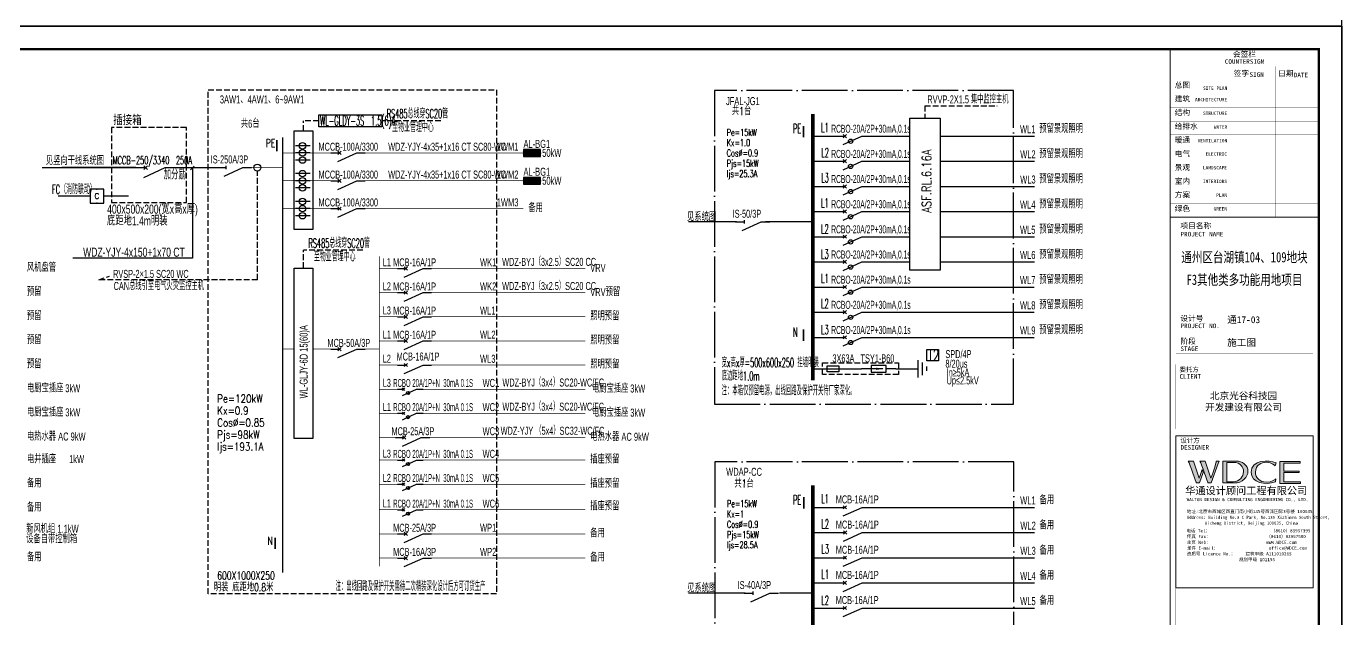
# Model space of a CAD drawing. Extents: x -127004 to 341119, y -13158 to 456864.
# Drawn here: x 175045 to 232561, y 161048 to 186961 of the extents above; entities that cross this region are included whole.
import ezdxf
from ezdxf.enums import TextEntityAlignment as Align

# ---------------------------------------------------------------- set-up
doc = ezdxf.new("R2010")
doc.units = 0
doc.header["$LTSCALE"] = 1000
for name, pattern in [('CONTINOUS', [0]), ('DASH', [0.35, 0.25, -0.1]), ('DOTE', [2.42, 2, -0.2, 0.02, -0.2])]:
    doc.linetypes.add(name, pattern=pattern)
doc.layers.get('0').update_dxf_attribs({"linetype": 'CONTINUOUS'})
doc.layers.get('Defpoints').update_dxf_attribs({"linetype": 'CONTINUOUS'})
for name, color, linetype in [('D-TEXT', 7, 'CONTINUOUS'), ('DIM-箱柜', 3, 'CONTINUOUS'), ('DOTLN', 2, 'DASH'), ('DQ', 7, 'CONTINOUS'), ('EL-1', 4, 'DASH'), ('EL-TEXT', 3, 'CONTINUOUS'), ('ELEC-text', 7, 'CONTINUOUS'), ('ELEMENT', 3, 'CONTINUOUS'), ('EQUIP-照明', 3, 'CONTINUOUS'), ('EQUIP-箱柜', 3, 'CONTINUOUS'), ('PUB_TEXT', 7, 'CONTINUOUS'), ('SIG_TEXT', 7, 'CONTINUOUS'), ('SL', 6, 'CONTINUOUS'), ('TEL_TEXT', 3, 'CONTINUOUS'), ('TEL_TITLE', 7, 'CONTINUOUS'), ('WIRE', 4, 'CONTINUOUS'), ('WIRE-照明', 1, 'CONTINUOUS'), ('内审意见修改', 2, 'CONTINUOUS')]:
    doc.layers.add(name, color=color, linetype=linetype)
doc.layers.add('内审要求修改2.10', color=6, linetype='CONTINUOUS', plot=False)
doc.styles.add('_COMPLEX', font='ros.shx', dxfattribs={"width": 0.6, "bigfont": 'jd.shx'})
doc.styles.add('_HZTXT', font='ROMANS2', dxfattribs={"width": 0.8, "bigfont": 'HZDF2'})
doc.styles.add('_TCH_LABEL', font='COMPLEX', dxfattribs={"bigfont": 'GBCBIG'})
doc.styles.add('_TEL_DIM', font='ROMANS2', dxfattribs={"width": 0.8, "height": 3.5, "bigfont": 'HZDF2'})
doc.styles.add('B', font='ROMANS2', dxfattribs={"width": 0.8, "bigfont": 'HZDF2'})
doc.styles.add('DIM_FONT', font='ROMANS', dxfattribs={"bigfont": 'HZTXT'})
doc.styles.add('JD', font='ros.shx', dxfattribs={"width": 0.8, "height": 600, "bigfont": 'hztxt.shx'})
doc.styles.get("Standard").update_dxf_attribs({"font": 'GBENOR', "bigfont": 'GBCBIG'})
doc.styles.add('图签信息$0$hwxh', font='STXIHEI.TTF')
doc.styles.add('图签信息$0$华文细黑', font='STXIHEI.TTF', dxfattribs={"height": 10})

# ---------------------------------------------------------------- blocks, each defined once
blk = doc.blocks.new('SADF AGF AERG AER GER')
at = {"layer": 'DIM-箱柜'}
blk.add_lwpolyline([(-462150, -1228514), (-378050, -1228514), (-378050, -1287914), (-462150, -1287914)], close=True, dxfattribs=at)
blk = doc.blocks.new('M_M7')
for p, q in [((-0.25, -0.2), (0, -0.75)), ((-0.047, -0.297), (0.047, -0.203)), ((-0.047, -0.203), (0.047, -0.297))]:
    blk.add_line(p, q)
for points in [[(0, 0), (0, -0.25)], [(0, -0.75), (0, -1)]]:
    blk.add_lwpolyline(points)
at = {"width": 0.8, "flags": 9}
blk.add_attdef('S', (0.25, -0.5), '', height=0.2, dxfattribs=at)
blk = doc.blocks.new('M_M8')
for p, q in [((-0.25, -0.2), (0, -0.75)), ((0.05, -0.25), (-0.05, -0.25))]:
    blk.add_line(p, q)
for points in [[(0, 0), (0, -0.25)], [(0, -0.75), (0, -1)]]:
    blk.add_lwpolyline(points)
at = {"style": 'DIM_FONT', "width": 0.8, "flags": 9}
blk.add_attdef('S', (0.25, -0.5), '', height=0.2, dxfattribs=at)
blk = doc.blocks.new('M_M19DXM')
for p, q in [((-0.25, -0.2), (0, -0.75)), ((-0.047, -0.203), (0.047, -0.297)), ((-0.047, -0.297), (0.047, -0.203))]:
    blk.add_line(p, q)
for points in [[(0, 0), (0, -0.25)], [(0, -0.75), (0, -1)]]:
    blk.add_lwpolyline(points)
blk.add_circle((-0.151, -0.417), 0.0615)
at = {"style": 'DIM_FONT', "width": 0.8, "flags": 9}
blk.add_attdef('S', (0.25, -0.5), '', height=0.2, dxfattribs=at)
blk = doc.blocks.new('*X6')
at = {"color": 0}
for p, q in [((-250, 33), (-83, 200)), ((-250, 68), (-118, 200)), ((-250, 104), (-154, 200)), ((-250, 139), (-189, 200)), ((-250, 174), (-224, 200)), ((-247, 0), (-47, 200)), ((-212, 0), (-12, 200)), ((-177, 0), (23, 200)), ((-141, 0), (59, 200)), ((-106, 0), (94, 200)), ((-71, 0), (129, 200)), ((-35, 0), (165, 200)), ((0, 0), (200, 200)), ((35, 0), (235, 200)), ((71, 0), (250, 179)), ((106, 0), (250, 144)), ((141, 0), (250, 109)), ((177, 0), (250, 73)), ((212, 0), (250, 38)), ((247, 0), (250, 3))]:
    blk.add_line(p, q, dxfattribs=at)
blk = doc.blocks.new('$equip$00001421')
for p, q in [((0.75, 0.6), (-0.75, 0.6)), ((-0.75, 0.6), (-0.75, 0)), ((-0.75, 0), (0.75, 0)), ((0.75, 0), (0.75, 0.6))]:
    blk.add_line(p, q)
at = {"const_width": 0.6}
blk.add_lwpolyline([(-0.75, 0.3), (0.75, 0.3)], dxfattribs=at)
for p in [(-0.75, 0.3), (0, 0.6), (0, 0), (0.75, 0.3)]:
    blk.add_point(p)
at = {"xscale": 0.00300000000061118, "yscale": 0.00300000000061118, "zscale": 0.00300000000061118}
blk.add_blockref('*X6', (0, 0), dxfattribs=at)
at = {"style": '_TCH_LABEL', "flags": 9}
blk.add_attdef('A', (0, 0), '', height=0.00002, dxfattribs=at)
blk = doc.blocks.new('A$C6873132B')
at = {"layer": 'DIM-箱柜'}
blk.add_blockref('SADF AGF AERG AER GER', (378050, 1287914), dxfattribs=at)
blk = doc.blocks.new('$equip_U$00000105(JDQINJING)')
for p, q in [((0.5, 1), (-0.5, 1)), ((-0.5, 1), (-0.5, 0)), ((0.5, 0), (0.5, 1)), ((-0.5, 0), (0.5, 0))]:
    blk.add_line(p, q)
for p in [(0, 1), (-0.5, 0.5), (0, 0), (0.5, 0.5)]:
    blk.add_point(p)
at = {"color": 7, "style": '_TEL_DIM'}
blk.add_attdef('$TEXT$', text='', height=0.4, dxfattribs=at).set_placement((-0.002, 0.507), align=Align.MIDDLE_CENTER)
at = {"color": 7, "style": '_TEL_DIM', "flags": 1}
blk.add_attdef('A', text='', height=0.00002, dxfattribs=at).set_placement((0, 0), align=Align.MIDDLE_CENTER)
blk = doc.blocks.new('$equip$00001781')
blk.add_circle((0, 0), 0.5)
at = {"flags": 9}
blk.add_attdef('A', (0, 0), '', height=0.00002, dxfattribs=at)
blk = doc.blocks.new('M_M24')
for p, q in [((-0.25, -0.375), (0.25, -0.375)), ((-0.1875, -0.5), (0.1875, -0.5)), ((-0.0625, -0.625), (0.0625, -0.625))]:
    blk.add_line(p, q)
blk.add_lwpolyline([(0, 0), (0, -0.375)])
at = {"width": 0.8, "flags": 9}
blk.add_attdef('S', (0.25, -0.5), '', height=0.2, dxfattribs=at)
blk = doc.blocks.new('M_M17')
for p, q in [((-0.1, -0.717), (-0.1, -0.283)), ((-0.1, -0.283), (0.1, -0.283)), ((0, -0.383), (0, -0.717)), ((0.1, -0.283), (0.1, -0.717)), ((0.1, -0.717), (-0.1, -0.717))]:
    blk.add_line(p, q)
for points in [[(0, 0), (0, -0.283)], [(0, -0.717), (0, -1)]]:
    blk.add_lwpolyline(points)
for points in [[(-0.033, -0.567), (0.033, -0.567), (0, -0.367), (0.033, -0.567)], [(0.033, -0.567), (0, -0.367), (-0.033, -0.567), (0.033, -0.567)], [(0, -0.367), (-0.033, -0.567), (0.033, -0.567), (0, -0.367)]]:
    blk.add_solid(points)
at = {"width": 0.8, "flags": 9}
blk.add_attdef('S', (0.25, -0.5), '', height=0.2, dxfattribs=at)
blk = doc.blocks.new('T2')
at = {"layer": 'DOTLN', "linetype": 'DASH'}
blk.add_lwpolyline([(90187, 212212), (93515, 212212), (93515, 211702), (90187, 211702)], close=True, dxfattribs=at)
at = {"layer": 'ELEMENT'}
blk.add_lwpolyline([(90398, 211827), (90398, 212087), (90908, 212087), (90908, 211827)], close=True, dxfattribs=at)
at = {"layer": 'TEL_TEXT', "ltscale": 2}
blk.add_lwpolyline([(94753, 212803), (95266, 212803), (95266, 212299), (94753, 212299)], close=True, dxfattribs=at)
at = {"layer": 'WIRE-照明'}
for p, q in [((89771, 211957), (91898, 211957)), ((93398, 211957), (94211, 211957))]:
    blk.add_line(p, q, dxfattribs=at)
at = {"layer": 'ELEMENT', "yscale": 1500, "zscale": 1500}
for name, p, xscale, rotation in [('M_M24', (93805, 211957), 1500, 90), ('M_M17', (93398, 211957), -1500, 270)]:
    blk.add_blockref(name, p, dxfattribs=dict(at, xscale=xscale, rotation=rotation))
at = {"layer": 'TEL_TEXT', "ltscale": 2, "style": '_COMPLEX', "width": 0.6}
for s, p in [('3X63A   TSY1-B60', (90622, 212242)), ('SPD/4P', (95563, 212426)), ('8/20us', (95563, 212005)), ('In≥5kA', (95615, 211621)), ('Up≤2.5kV', (95615, 211275))]:
    blk.add_text(s, height=350, dxfattribs=at).set_placement(p)
at = {"layer": 'TEL_TEXT', "style": '_TEL_DIM', "width": 0.64}
blk.add_text('T2', height=500, dxfattribs=at).set_placement((94798, 212299))
blk = doc.blocks.new('图签信息$0$WDCE Copyright200X')
at = {"const_width": 0.016}
blk.add_lwpolyline([(-10.6, 1.26, 1), (-11.4, 1.26, 1)], format="xyb", close=True, dxfattribs=at)
at = {"style": '图签信息$0$华文细黑'}
for s, p in [('WDCE ', (-11.46, 0.5)), ('     Copyright ', (-3.51, 0.5))]:
    blk.add_text(s, height=1, dxfattribs=at).set_placement(p, align=Align.BOTTOM_RIGHT)
blk.add_text('c', height=0.6, dxfattribs=at).set_placement((-11.04, 1.35), align=Align.MIDDLE_CENTER)
blk.add_attdef('200X', text='', height=1, dxfattribs=at).set_placement((-0.45, 0.5), align=Align.BOTTOM_RIGHT)
blk = doc.blocks.new('图签信息$0$logo2')
h = blk.add_hatch(color=7)
h.paths.add_polyline_path([(19.02, -7.36), (15.84, -7.36), (15.84, -3.97), (18.97, -3.97), (18.97, -4.24), (16.46, -4.24), (16.46, -5.45), (18.81, -5.45), (18.81, -5.69), (16.47, -5.69), (16.47, -7.12), (19.02, -7.12)])
edge = h.paths.add_edge_path()
edge.add_spline(control_points=[(15.26, -4.21), (15.26, -4.21), (15.13, -4.65), (15.13, -4.65), (15.13, -4.65), (14.62, -4.1), (13.73, -4.1), (13.04, -4.1), (12.07, -4.54), (12.08, -5.62), (12.08, -6.49), (12.77, -7.16), (13.73, -7.17), (14.66, -7.17), (15.23, -6.68), (15.23, -6.68), (15.23, -6.68), (15.16, -7.11), (15.16, -7.11), (13.63, -7.7), (11.42, -7.29), (11.41, -5.64), (11.4, -3.72), (14.16, -3.66), (15.26, -4.21)], knot_values=[0, 0, 0, 0, 1, 1, 1, 2, 2, 2, 3, 3, 3, 4, 4, 4, 5, 5, 5, 6, 6, 6, 7, 7, 7, 8, 8, 8, 8], degree=3, periodic=0)
edge = h.paths.add_edge_path(flags=16)
edge.add_spline(control_points=[(10.23, -5.57), (10.23, -5.16), (10.12, -4.83), (9.9, -4.58), (9.63, -4.27), (9.23, -4.12), (8.69, -4.12), (8.69, -4.12), (7.64, -4.12), (7.64, -4.12), (7.64, -4.12), (7.64, -7.1), (7.64, -7.1), (7.64, -7.1), (8.66, -7.1), (8.66, -7.1), (9.13, -7.1), (9.52, -6.93), (9.82, -6.6), (10.09, -6.31), (10.23, -5.96), (10.23, -5.57)], knot_values=[0, 0, 0, 0, 1, 1, 1, 2, 2, 2, 3, 3, 3, 4, 4, 4, 5, 5, 5, 6, 6, 6, 7, 7, 7, 7], degree=3, periodic=0)
edge = h.paths.add_edge_path()
edge.add_spline(control_points=[(10.92, -5.51), (10.92, -5.96), (10.72, -6.37), (10.34, -6.72), (9.92, -7.1), (9.41, -7.29), (8.82, -7.29), (8.82, -7.29), (7.03, -7.29), (7.03, -7.29), (7.03, -7.29), (7.03, -3.92), (7.03, -3.92), (7.03, -3.92), (9.1, -3.92), (9.1, -3.92), (9.59, -3.92), (10.01, -4.06), (10.36, -4.34), (10.73, -4.64), (10.92, -5.03), (10.92, -5.51)], knot_values=[0, 0, 0, 0, 1, 1, 1, 2, 2, 2, 3, 3, 3, 4, 4, 4, 5, 5, 5, 6, 6, 6, 7, 7, 7, 7], degree=3, periodic=0)
at = {"lineweight": 0}
blk.add_lwpolyline([(19.02, -7.36), (15.84, -7.36), (15.84, -3.97), (18.97, -3.97), (18.97, -4.24), (16.46, -4.24), (16.46, -5.45), (18.81, -5.45), (18.81, -5.69), (16.47, -5.69), (16.47, -7.12), (19.02, -7.12), (19.02, -7.36)], dxfattribs=at)
for points, knots in [([(10.92, -5.51), (10.92, -5.96), (10.72, -6.37), (10.34, -6.72), (9.92, -7.1), (9.41, -7.29), (8.82, -7.29), (8.82, -7.29), (7.03, -7.29), (7.03, -7.29), (7.03, -7.29), (7.03, -3.92), (7.03, -3.92), (7.03, -3.92), (9.1, -3.92), (9.1, -3.92), (9.59, -3.92), (10.01, -4.06), (10.36, -4.34), (10.73, -4.64), (10.92, -5.03), (10.92, -5.51)], [0, 0, 0, 0, 1, 1, 1, 2, 2, 2, 3, 3, 3, 4, 4, 4, 5, 5, 5, 6, 6, 6, 7, 7, 7, 7]), ([(15.26, -4.21), (15.26, -4.21), (15.13, -4.65), (15.13, -4.65), (15.13, -4.65), (14.62, -4.1), (13.73, -4.1), (13.04, -4.1), (12.07, -4.54), (12.08, -5.62), (12.08, -6.49), (12.77, -7.16), (13.73, -7.17), (14.66, -7.17), (15.23, -6.68), (15.23, -6.68), (15.23, -6.68), (15.16, -7.11), (15.16, -7.11), (13.63, -7.7), (11.42, -7.29), (11.41, -5.64), (11.4, -3.72), (14.16, -3.66), (15.26, -4.21)], [0, 0, 0, 0, 1, 1, 1, 2, 2, 2, 3, 3, 3, 4, 4, 4, 5, 5, 5, 6, 6, 6, 7, 7, 7, 8, 8, 8, 8]), ([(10.23, -5.57), (10.23, -5.16), (10.12, -4.83), (9.9, -4.58), (9.63, -4.27), (9.23, -4.12), (8.69, -4.12), (8.69, -4.12), (7.64, -4.12), (7.64, -4.12), (7.64, -4.12), (7.64, -7.1), (7.64, -7.1), (7.64, -7.1), (8.66, -7.1), (8.66, -7.1), (9.13, -7.1), (9.52, -6.93), (9.82, -6.6), (10.09, -6.31), (10.23, -5.96), (10.23, -5.57)], [0, 0, 0, 0, 1, 1, 1, 2, 2, 2, 3, 3, 3, 4, 4, 4, 5, 5, 5, 6, 6, 6, 7, 7, 7, 7])]:
    blk.add_open_spline(points, degree=3, knots=knots, dxfattribs=at)
blk = doc.blocks.new('图签信息$0$logo1')
h = blk.add_hatch(color=8)
edge = h.paths.add_edge_path()
edge.add_spline(control_points=[(3.86, -5.21), (3.63, -5.88), (3.39, -6.56), (3.39, -6.56), (3.39, -6.56), (2.5, -3.91), (2.5, -3.91), (2.5, -3.91), (1.8, -3.91), (1.69, -3.91), (2.02, -4.39), (2.95, -7.27), (2.95, -7.27), (2.95, -7.27), (3.44, -7.27), (3.44, -7.27), (3.44, -7.27), (4.03, -5.66), (4.03, -5.66), (4.03, -5.66), (3.86, -5.21), (3.86, -5.21)], knot_values=[0, 0, 0, 0, 1, 1, 1, 2, 2, 2, 3, 3, 3, 4, 4, 4, 5, 5, 5, 6, 6, 6, 7, 7, 7, 7], degree=3, periodic=0)
h = blk.add_hatch(color=7)
edge = h.paths.add_edge_path()
edge.add_spline(control_points=[(6.04, -3.91), (6.09, -4.1), (5.2, -6.56), (5.2, -6.56), (5.2, -6.56), (4.3, -3.91), (4.3, -3.91), (4.3, -3.91), (3.6, -3.91), (3.49, -3.91), (3.82, -4.39), (4.75, -7.27), (4.75, -7.27), (4.75, -7.27), (5.24, -7.27), (5.24, -7.27), (5.24, -7.27), (6.33, -4.3), (6.33, -4.3), (6.33, -4.3), (6.48, -3.91), (6.48, -3.91), (6.48, -3.91), (6.21, -3.91), (6.04, -3.91)], knot_values=[0, 0, 0, 0, 1, 1, 1, 2, 2, 2, 3, 3, 3, 4, 4, 4, 5, 5, 5, 6, 6, 6, 7, 7, 7, 8, 8, 8, 8], degree=3, periodic=0)
at = {"color": 8, "lineweight": 0}
blk.add_open_spline([(3.86, -5.21), (3.63, -5.88), (3.39, -6.56), (3.39, -6.56), (3.39, -6.56), (2.5, -3.91), (2.5, -3.91), (2.5, -3.91), (1.8, -3.91), (1.69, -3.91), (2.02, -4.39), (2.95, -7.27), (2.95, -7.27), (2.95, -7.27), (3.44, -7.27), (3.44, -7.27), (3.44, -7.27), (4.03, -5.66), (4.03, -5.66), (4.03, -5.66), (3.86, -5.21), (3.86, -5.21)], degree=3, knots=[0, 0, 0, 0, 1, 1, 1, 2, 2, 2, 3, 3, 3, 4, 4, 4, 5, 5, 5, 6, 6, 6, 7, 7, 7, 7], dxfattribs=at)
at = {"lineweight": 0}
blk.add_open_spline([(6.04, -3.91), (6.09, -4.1), (5.2, -6.56), (5.2, -6.56), (5.2, -6.56), (4.3, -3.91), (4.3, -3.91), (4.3, -3.91), (3.6, -3.91), (3.49, -3.91), (3.82, -4.39), (4.75, -7.27), (4.75, -7.27), (4.75, -7.27), (5.24, -7.27), (5.24, -7.27), (5.24, -7.27), (6.33, -4.3), (6.33, -4.3), (6.33, -4.3), (6.48, -3.91), (6.48, -3.91), (6.48, -3.91), (6.21, -3.91), (6.04, -3.91)], degree=3, knots=[0, 0, 0, 0, 1, 1, 1, 2, 2, 2, 3, 3, 3, 4, 4, 4, 5, 5, 5, 6, 6, 6, 7, 7, 7, 8, 8, 8, 8], dxfattribs=at)
blk.add_blockref('图签信息$0$logo2', (0, 0))
blk = doc.blocks.new('图签信息$0$时间-logo')
at = {"layer": 'Defpoints', "lineweight": 0}
blk.add_lwpolyline([(0, -23.46), (-21.17, -23.46), (-21.17, 0), (0, 0), (0, -23.46)], dxfattribs=at)
blk.add_blockref('图签信息$0$logo1', (-20.97, 0))
at = {"style": '图签信息$0$hwxh'}
for s, height, p in [('华通设计顾问工程有限公司 ', 1.15, (-19.73, -9.05)), ('WALTON DESIGN & CONSULTING ENGINEERING CO., LTD.', 0.5, (-19.5, -10.1)), ('地址:北京市西城区西直门南小街135号西派国际3号楼 100035', 0.5, (-19.48, -11.94)), ('Address: Building No.3 C-Park, No.135 Xizhimen South Street, ', 0.47, (-19.48, -12.83)), ('Xicheng District, Beijing 100035, China ', 0.47, (-16.69, -13.72)), ('电话 Tel：                        （8610）83957395 ', 0.5, (-19.56, -14.91)), ('传真 Fax：                      （8610）83957590 ', 0.5, (-19.48, -15.8)), ('主页 Web：                      www.WDCE.com ', 0.5, (-19.48, -16.69)), ('资质号 Licence No.：    建筑甲级 A111010265 ', 0.5, (-19.48, -18.47)), ('邮件 E-mail：                    office@WDCE.com ', 0.5, (-19.48, -17.58)), ('   规划甲级 101195', 0.5, (-12.6, -19.36))]:
    blk.add_text(s, height=height, dxfattribs=at).set_placement(p)
blk = doc.blocks.new('图签信息')
at = {"const_width": 0.5}
for points in [[(-65, 574), (-65, 500.5), (0, 500.5), (0, 574)], [(-65, 0), (0, 0), (0, 500.5), (-65, 500.5)]]:
    blk.add_lwpolyline(points, close=True, dxfattribs=at)
at = {"const_width": 0.05}
for points in [[(-65, 566.5), (0, 566.5)], [(-39.14, 566.5), (-39.14, 500.5)], [(-19.1, 566.5), (-19.1, 500.5)], [(-65, 560.5), (0, 560.5)], [(-65, 554.5), (0, 554.5)], [(-65, 548.5), (0, 548.5)], [(-65, 542.5), (0, 542.5)], [(-65, 536.5), (0, 536.5)], [(-65, 530.5), (0, 530.5)], [(-65, 524.5), (0, 524.5)], [(-65, 518.5), (0, 518.5)], [(-65, 512.5), (0, 512.5)], [(-65, 512.5), (0, 512.5)], [(-65, 506.5), (0, 506.5)], [(-65, 500.5), (0, 500.5)], [(-62.5, 450.87), (-2.5, 450.87)], [(-62.5, 440.87), (-2.5, 440.87)], [(-2.5, 407.85), (-2.5, 436.12), (-62.5, 436.12), (-62.5, 407.85)], [(-62.5, 407.85), (-2.5, 407.85)], [(-62.5, 404.92), (-62.5, 227.83)], [(-62.5, 404.92), (-2.5, 404.92)], [(-62.5, 227.83), (-2.5, 227.83), (-2.5, 404.92)], [(-57.5, 338.36), (-7.5, 338.36)], [(-57.5, 288.83), (-7.5, 288.83)], [(-57.5, 234.85), (-7.5, 234.85)], [(-62.5, 227.83), (-2.5, 227.83)], [(-62.5, 217.74), (-2.5, 217.74)], [(-62.5, 103.26), (-2.5, 103.26), (-2.5, 163.26), (-62.5, 163.26), (-62.5, 103.26)], [(-37.5, 163.26), (-37.5, 103.26)], [(-20, 163.26), (-20, 103.26)], [(-62.5, 155.76), (-2.5, 155.76)], [(-62.5, 148.26), (-2.5, 148.26)], [(-62.5, 140.76), (-2.5, 140.76)], [(-62.5, 133.26), (-2.5, 133.26)], [(-62.5, 125.76), (-2.5, 125.76)], [(-62.5, 118.26), (-2.5, 118.26)], [(-62.5, 110.76), (-2.5, 110.76)], [(-62.5, 98.5), (-2.5, 98.5), (-2.5, 10), (-62.5, 10), (-62.5, 98.5)], [(-62.5, 83.5), (-2.5, 83.5)], [(-62.5, 76), (-2.5, 76)], [(-62.5, 40), (-2.5, 40)], [(-37.5, 40), (-37.5, 26)], [(-62.5, 26), (-2.5, 26)], [(-62.5, 18), (-2.5, 18)]]:
    blk.add_lwpolyline(points, dxfattribs=at)
at = {"ltscale": 0.001, "xscale": 2.834689937531525, "yscale": 2.834689937531525, "zscale": 2.834689937531525}
blk.add_blockref('图签信息$0$时间-logo', (-2.5, 404.92), dxfattribs=at)
blk.add_blockref('图签信息$0$WDCE Copyright200X', (-2.5, 0)).add_auto_attribs({'200X': '2007'})
at = {"style": '图签信息$0$华文细黑'}
for s, height, p in [('COUNTERSIGN', 2, (-32.5, 569.6)), ('会签栏', 2.4, (-32.5, 573))]:
    blk.add_text(s, height=height, dxfattribs=at).set_placement(p, align=Align.TOP_CENTER)
for s, height, p in [('签字', 2.4, (-37.22, 564.63)), ('SIGN', 2, (-30.32, 563.88)), ('日期', 2.4, (-17.79, 564.58)), ('DATE', 2, (-10.96, 563.7)), ('总图', 2.4, (-63, 559.5)), ('建筑', 2.4, (-63, 553.5)), ('结构', 2.4, (-63, 547.5)), ('给排水', 2.4, (-63, 541.5)), ('暖通', 2.4, (-63, 535.5)), ('电气', 2.4, (-63, 529.5)), ('景观', 2.4, (-63, 523.5)), ('室内', 2.4, (-63, 517.5)), ('方案', 2.4, (-63, 511.5)), ('绿色', 2.4, (-63, 505.5)), ('项目名称', 2.4, (-60.5, 498)), ('PROJECT NAME', 2, (-60.5, 494.08)), ('设计号', 2.4, (-60.54, 457.48)), ('PROJECT NO.', 2, (-60.5, 453.97)), ('STAGE', 2, (-60.5, 443.97)), ('阶段', 2.4, (-60.5, 447.47)), ('委托方', 2, (-60.9, 434.86)), ('CLIENT', 2, (-60.9, 431.86)), ('设计方', 2, (-60.5, 403.83)), ('DESIGNER', 2, (-60.5, 400.83)), ('索引', 2.4, (-60.5, 224.14)), ('KEY PLAN', 2, (-60.5, 220.74)), ('姓名', 2.4, (-35.5, 162.47)), ('签字', 2.4, (-15.81, 162.57)), ('NAME', 2, (-35.5, 158.96)), ('SIGN', 2, (-15.5, 159.2)), ('审定', 2.4, (-60.73, 154.81)), ('APPROVED BY', 2, (-60.5, 151.44)), ('审核', 2.4, (-60.95, 147.29)), ('VERIFIED BY', 2, (-60.5, 143.91)), ('设计主持人', 2.4, (-60.68, 139.76)), ('专业负责人', 2.4, (-60.67, 132.26)), ('DESIGN CHIEF', 2, (-60.5, 136.19)), ('DISCIPLINE CHIEF', 2, (-60.5, 128.98)), ('校对', 2.4, (-60.5, 124.76)), ('CHECKED BY', 2, (-60.5, 121.37)), ('设计人', 2.4, (-60.5, 117.26)), ('制图人', 2.4, (-60.61, 109.76)), ('DESIGN BY', 2, (-60.5, 113.83)), ('DRAWN BY', 2, (-60.5, 106.5)), ('专业', 2.4, (-61.23, 97.93)), ('SPECIALTY', 2, (-61.23, 94.38)), ('子项', 2.4, (-60.88, 82.92)), ('SUB ITEM', 2, (-60.88, 79.5)), ('图名', 2.4, (-60.91, 75.41)), ('DRAWING TITLES', 2, (-60.91, 72)), ('比例', 2.4, (-61.56, 39.42)), ('SCALE', 2, (-61.19, 36)), ('SHEET NO.', 2, (-36.1, 36)), ('图纸编号', 2.4, (-36.1, 39.32)), ('版本号', 2.4, (-61, 25.03)), ('EDITION', 2, (-61.06, 21.61)), ('日期', 2.4, (-61, 16.68)), ('DATE', 2, (-60.5, 13.26))]:
    blk.add_text(s, height=height, dxfattribs=at).set_placement(p, align=Align.TOP_LEFT)
for s, p in [('ARCHITECTURE', (-40.06, 552.7)), ('SITE PLAN', (-40.06, 557.7)), ('STRUCTURE', (-40.06, 546.7)), ('WATER', (-40.06, 540.7)), ('VENTILATION', (-40.06, 534.7)), ('ELECTRIC', (-40.14, 528.89)), ('LANDSCAPE', (-40.14, 522.89)), ('INTERIORS', (-40.14, 516.89)), ('PLAN', (-40.14, 510.89)), ('GREEN', (-40.14, 504.89))]:
    blk.add_text(s, height=1.5, dxfattribs=at).set_placement(p, align=Align.TOP_RIGHT)
at = {"color": 4, "style": '图签信息$0$华文细黑', "width": 0.75}
for s, p in [('通州区台湖镇104、109地块', (-32.5, 480.78)), ('F3其他类多功能用地项目', (-32.5, 470.91))]:
    blk.add_text(s, height=4.5, dxfattribs=at).set_placement(p, align=Align.CENTER)
at = {"color": 4, "style": '图签信息$0$华文细黑'}
for s, p in [('A', (-32.53, 19.4)), ('2019.03', (-32.53, 11.84))]:
    blk.add_text(s, height=3, dxfattribs=at).set_placement(p, align=Align.CENTER)
at = {"style": '图签信息$0$华文细黑', "oblique": 20}
for s, p in [('除特别注明外，所有尺寸是以毫米制', (-32.5, 6.5)), ('尺寸以标注为准不得量取，所有尺寸需在现场校核准确', (-32.5, 4))]:
    blk.add_text(s, height=1.5, dxfattribs=at).set_placement(p, align=Align.MIDDLE_CENTER)
at = {"color": 4, "ltscale": 0.001, "char_height": 3, "width": 58.4895, "style": '图签信息$0$华文细黑'}
for s, insert, attachment_point in [('通17-03', (-40.06, 455.51), 4), ('施工图', (-40.06, 445.51), 4), ('北京光谷科技园\\P开发建设有限公司', (-32.9, 419.71), 5)]:
    blk.add_mtext(s, dxfattribs=dict(at, insert=insert, attachment_point=attachment_point))
blk = doc.blocks.new('图签-A1')
at = {"color": 2}
blk.add_blockref('图签信息', (0, 0), dxfattribs=at)

msp = doc.modelspace()

# ---------------------------------------------------------------- linework, layer by layer
at = {"linetype": 'DASH'}
for p, q in [((183001, 162138), (183001, 184180)), ((183001, 184180), (195609, 184180)), ((195609, 184180), (195609, 162138)), ((195609, 162138), (183001, 162138))]:
    msp.add_line(p, q, dxfattribs=at)
at = {"linetype": 'DOTE'}
for p, q in [((218216, 184151), (205140, 184151)), ((205140, 184151), (205140, 170426)), ((218216, 170426), (218216, 184151)), ((205140, 170426), (218216, 170426)), ((218223, 167910), (205146, 167910)), ((205146, 167910), (205146, 154510)), ((218223, 154510), (218223, 167910))]:
    msp.add_line(p, q, dxfattribs=at)
for p, q in [((182221, 180689, 0), (182383, 180850, 0)), ((177832, 179530, 0), (176440, 179530, 0))]:
    msp.add_line(p, q)
at = {"color": 3, "linetype": 'DASH'}
for p, q in [((185150, 175877, 0), (185150, 180631)), ((178212, 175877, 0), (178688, 176029, 0)), ((185150, 175877, 0), (178212, 175877, 0))]:
    msp.add_line(p, q, dxfattribs=at)
at = {"color": 2, "elevation": 0}
msp.add_lwpolyline([(187832, 183089), (190589, 183089), (190589, 182570), (187832, 182570)], close=True, dxfattribs=at)
at = {"linetype": 'DASH', "elevation": 0}
msp.add_lwpolyline([(182044, 182532), (178773, 182532), (178773, 179251), (182044, 179251)], close=True, dxfattribs=at)
at = {"linetype": 'Continuous', "const_width": 72.9}
for points in [[(209030, 182606), (209030, 182109)], [(186004, 181992), (186004, 181495)], [(209030, 173699), (209030, 173202)], [(209036, 166365), (209036, 165868)], [(185924, 164589), (185924, 164092)]]:
    msp.add_lwpolyline(points, dxfattribs=at)
at = {"color": 2}
for centre in [(187122, 181735), (187122, 181423), (187122, 181112), (187122, 180516), (187122, 180204), (187122, 179894), (187122, 179297), (187122, 178985), (187122, 178675)]:
    msp.add_circle(centre, 143, dxfattribs=at)
at = {"layer": 'DQ'}
msp.add_lwpolyline([(215001, 176298), (213673, 176298), (213673, 182943), (215001, 182943)], close=True, dxfattribs=at)
at = {"layer": 'ELEMENT'}
for points in [[(186757, 182385), (187580, 182385), (187580, 178071), (186757, 178071)], [(186757, 176388), (187580, 176388), (187580, 168933), (186757, 168933)]]:
    msp.add_lwpolyline(points, close=True, dxfattribs=at)
at = {"layer": 'TEL_TEXT', "color": 0, "ltscale": 2}
for p, q in [((182313, 180781, 0), (182313, 176812, 0)), ((182313, 176812, 0), (177082, 176812, 0))]:
    msp.add_line(p, q, dxfattribs=at)
at = {"layer": 'TEL_TEXT', "ltscale": 2}
msp.add_line((178432, 179552, 0), (179520, 179552, 0), dxfattribs=at)
at = {"layer": 'TEL_TITLE'}
for points in [[(148461, 186961), (232561, 186961), (232561, 246361), (148461, 246361)], [(148461, 127561), (232561, 127561), (232561, 186961), (148461, 186961)]]:
    msp.add_lwpolyline(points, close=True, dxfattribs=at)
at = {"layer": 'TEL_TITLE', "const_width": 100}
msp.add_lwpolyline([(150961, 128561), (231561, 128561), (231561, 185961), (150961, 185961)], close=True, dxfattribs=at)
at = {"layer": 'WIRE', "color": 4}
for p, q in [((187457, 181735), (186814, 181735)), ((187457, 181423), (186814, 181423)), ((187457, 181112), (186814, 181112)), ((187457, 180516), (186814, 180516)), ((187457, 180204), (186814, 180204)), ((187457, 179894), (186814, 179894)), ((187457, 179297), (186814, 179297)), ((187457, 178985), (186814, 178985)), ((187457, 178675), (186814, 178675))]:
    msp.add_line(p, q, dxfattribs=at)
at = {"layer": 'WIRE-照明', "linetype": 'DASH'}
for p, q in [((214338, 183484, 0), (217496, 183484, 0)), ((214338, 183484, 0), (214338, 182977, 0)), ((187169, 182385), (187169, 182829, 0)), ((187832, 182829, 0), (187169, 182829, 0)), ((193178, 182829, 0), (190589, 182829, 0)), ((187169, 176388), (187169, 177166)), ((189758, 177166), (187169, 177166))]:
    msp.add_line(p, q, dxfattribs=at)
at = {"layer": 'WIRE-照明'}
for p, q in [((209430, 182159), (210834, 182159)), ((211771, 182159), (213675, 182159)), ((215001, 182159), (219122, 182159)), ((175744, 180781), (180265, 180781)), ((181264, 180781), (183392, 180781)), ((209437, 181058), (210841, 181058)), ((211778, 181058), (213676, 181058)), ((215001, 181058), (219129, 181058)), ((209434, 179958), (210838, 179958)), ((211776, 179958), (213674, 179957)), ((214998, 179958), (219126, 179958)), ((209430, 178857), (210834, 178857)), ((211771, 178857), (213674, 178857)), ((215001, 178857), (219122, 178857)), ((209430, 177757), (210834, 177757)), ((211771, 177757), (213673, 177757)), ((215001, 177757), (219122, 177757)), ((209427, 176656), (210831, 176656)), ((211769, 176656), (213673, 176656)), ((215001, 176656), (219122, 176656)), ((209427, 175556), (210831, 175556)), ((211769, 175556), (219119, 175556)), ((209427, 174455), (210831, 174455)), ((211769, 174455), (219119, 174455)), ((209427, 173355), (210831, 173355)), ((211769, 173355), (219119, 173355)), ((209436, 165918), (210840, 165918)), ((211778, 165918), (219128, 165918)), ((209443, 164817), (210847, 164817)), ((211778, 164817), (219135, 164817)), ((209441, 163717), (210845, 163717)), ((211775, 163717), (219133, 163717)), ((209436, 162616), (210840, 162616)), ((211778, 162616), (219128, 162616)), ((209436, 161516), (210840, 161516)), ((211778, 161516), (219128, 161516))]:
    msp.add_line(p, q, dxfattribs=at)
at = {"layer": 'WIRE-照明', "linetype": 'Continuous'}
for p, q in [((179836, 180781), (176604, 180781)), ((206098, 178406), (203995, 178406)), ((209432, 178406), (207366, 178406)), ((206482, 162165), (204002, 162165)), ((209438, 162165), (207982, 162165))]:
    msp.add_line(p, q, dxfattribs=at)
at = {"layer": 'WIRE-照明'}
for points, const_width in [([(209432, 183127), (209432, 171472)], 160), ([(186261, 182101), (186261, 163064)], 60), ([(209438, 166886), (209438, 155442)], 160)]:
    msp.add_lwpolyline(points, dxfattribs=dict(at, const_width=const_width))
at = {"layer": 'WIRE-照明', "linetype": 'Continuous'}
for points, const_width in [([(186261, 181423), (188367, 181423)], 30), ([(189867, 181423), (196783, 181423)], 30), ([(184671, 180781), (185243, 180781)], 25), ([(185243, 180781), (186261, 180781)], 25), ([(186261, 180204), (188367, 180204)], 30), ([(189867, 180204), (196783, 180204)], 30), ([(186261, 178985), (188367, 178985)], 30), ([(189867, 178985), (196783, 178985)], 30), ([(190482, 163338), (190482, 176892)], 25), ([(190482, 176365), (191269, 176365)], 30), ([(192769, 176365), (199485, 176365)], 30), ([(190482, 175310), (191269, 175310)], 30), ([(192769, 175310), (199485, 175310)], 30), ([(190482, 174254), (191269, 174254)], 30), ([(192769, 174254), (199485, 174254)], 30), ([(190482, 173199), (191269, 173199)], 30), ([(192394, 173199), (199485, 173199)], 30), ([(186261, 172842), (186757, 172842)], 25), ([(187580, 172842), (188367, 172842)], 30), ([(189867, 172842), (190482, 172842)], 30), ([(190482, 172144), (191269, 172144)], 30), ([(192394, 172144), (199485, 172144)], 30), ([(190482, 171088), (191269, 171088)], 30), ([(192394, 171088), (199485, 171088)], 30), ([(190482, 170033), (191269, 170033)], 30), ([(192394, 170033), (199485, 170033)], 30), ([(190482, 168977), (191269, 168977)], 30), ([(192394, 168977), (199485, 168977)], 30), ([(190482, 167988), (191269, 167988)], 30), ([(192394, 167988), (199485, 167988)], 30), ([(190482, 166932), (191269, 166932)], 30), ([(192394, 166932), (199485, 166932)], 30), ([(190482, 165811), (191269, 165811)], 30), ([(192394, 165811), (199485, 165811)], 30), ([(190482, 164756), (191269, 164756)], 30), ([(192394, 164756), (199485, 164756)], 30), ([(190482, 163700), (191269, 163700)], 30), ([(192394, 163700), (199485, 163700)], 30)]:
    msp.add_lwpolyline(points, dxfattribs=dict(at, const_width=const_width))

# ---------------------------------------------------------------- block references
at = {"layer": 'DIM-箱柜'}
msp.add_blockref('SADF AGF AERG AER GER', (610611, 1415475), dxfattribs=at)
at = {"layer": 'DQ', "xscale": 1500, "yscale": 1500, "zscale": 1500, "rotation": 90}
for name, p in [('M_M8', (183392, 180781)), ('M_M8', (206054, 178406)), ('M_M7', (210465, 165918)), ('M_M7', (210472, 164817)), ('M_M7', (210470, 163717)), ('M_M8', (206432, 162165)), ('M_M7', (210465, 162616)), ('M_M7', (210465, 161516))]:
    msp.add_blockref(name, p, dxfattribs=at)
at = {"layer": 'EL-1'}
msp.add_blockref('T2', (119672, -39978), dxfattribs=at)
at = {"layer": 'ELEMENT', "rotation": 90}
for name, p, xscale, yscale, zscale in [('M_M19DXM', (210461, 182159), 1500, 1500, 1500), ('M_M7', (188367, 181423), 1500, 1500, 1500), ('M_M7', (179836, 180781), 1714.285714285681, 1714.285714285681, 1714.285714285681), ('M_M19DXM', (210461, 181058), 1500, 1500, 1500), ('M_M7', (188367, 180204), 1500, 1500, 1500), ('M_M19DXM', (210460, 179958), 1500, 1500, 1500), ('M_M7', (188367, 178985), 1500, 1500, 1500), ('M_M19DXM', (210461, 178857), 1500, 1500, 1500), ('M_M19DXM', (210461, 177757), 1500, 1500, 1500), ('M_M19DXM', (210461, 176656), 1500, 1500, 1500), ('M_M7', (191269, 176365), 1500, 1500, 1500), ('M_M19DXM', (210461, 175556), 1500, 1500, 1500), ('M_M7', (191269, 175310), 1500, 1500, 1500), ('M_M7', (191269, 174254), 1500, 1500, 1500), ('M_M19DXM', (210461, 174455), 1500, 1500, 1500), ('M_M7', (191269, 173199), 1500, 1500, 1500), ('M_M19DXM', (210461, 173355), 1500, 1500, 1500), ('M_M7', (188367, 172842), 1500, 1500, 1500), ('M_M7', (191269, 172144), 1500, 1500, 1500), ('M_M19DXM', (191269, 171088), 1125, 1125, 1125), ('M_M19DXM', (191269, 170033), 1125, 1125, 1125), ('M_M7', (191193, 168977), 1500, 1500, 1500), ('M_M19DXM', (191269, 167988), 1125, 1125, 1125), ('M_M19DXM', (191269, 166932), 1125, 1125, 1125), ('M_M19DXM', (191269, 165811), 1125, 1125, 1125), ('M_M7', (191269, 164756), 1500, 1500, 1500), ('M_M7', (191269, 163700), 1500, 1500, 1500)]:
    msp.add_blockref(name, p, dxfattribs=dict(at, xscale=xscale, yscale=yscale, zscale=zscale))
at = {"layer": 'EQUIP-照明', "linetype": 'ByBlock', "xscale": 300, "yscale": 300, "zscale": 300}
msp.add_blockref('$equip$00001781', (185150, 180781), dxfattribs=at)
at = {"layer": 'EQUIP-箱柜', "xscale": 500, "yscale": 500, "zscale": 500}
for p in [(197158, 181267), (197158, 180049)]:
    msp.add_blockref('$equip$00001421', p, dxfattribs=at)
at = {"layer": 'EQUIP-箱柜', "xscale": 600, "yscale": 600, "zscale": 600}
msp.add_blockref('$equip_U$00000105(JDQINJING)', (178132, 179230, 0), dxfattribs=at).add_auto_attribs({'$TEXT$': 'C'})
at = {"layer": 'SL', "xscale": 100, "yscale": 100, "zscale": 100}
msp.add_blockref('图签-A1', (231561, 128561), dxfattribs=at)
at = {"layer": '内审要求修改2.10'}
msp.add_blockref('A$C6873132B', (232561, 127561), dxfattribs=at)

# ---------------------------------------------------------------- texts
at = {"layer": 'D-TEXT', "style": '_HZTXT', "width": 0.45}
for s, p in [('PE', (208568, 182291)), ('L1', (209798, 182336)), ('L2', (209805, 181236)), ('L3', (209802, 180135)), ('L1', (209800, 179035)), ('L2', (209800, 177896)), ('L3', (209798, 176795)), ('L1', (209798, 175734)), ('L2', (209798, 174633)), ('N', (208568, 173383)), ('L3', (209798, 173494)), ('宽x高x厚=500x600x250 挂墙明装 ', (205450, 172052)), ('底边距地1.0m', (205450, 171468)), ('注：本箱仅预留电源，出线回路及保护开关待厂家深化。', (205450, 170822)), ('PE', (208574, 166050)), ('L1', (209804, 166095)), ('L2', (209811, 164995)), ('L3', (209809, 163894)), ('L1', (209806, 162794)), ('注：出线回路及保护开关需待二次精装深化设计后方可订货生产', (188569, 162262)), ('L2', (209806, 161655))]:
    msp.add_text(s, height=400, dxfattribs=at).set_placement(p)
at = {"layer": 'D-TEXT', "style": '_HZTXT', "width": 0.8}
msp.add_text('ASF.RL.6.16A', height=400, rotation=90, dxfattribs=at).set_placement((214609, 178803))
at = {"layer": 'EL-TEXT', "color": 255, "style": '_HZTXT', "width": 0.5}
for s, p in [('RS485总线穿SC20管', (190804, 182938, 0)), ('至物业管理中心', (191041, 182341, 0)), ('RS485总线穿SC20管', (187384, 177274)), ('至物业管理中心', (187621, 176678))]:
    msp.add_text(s, height=400, dxfattribs=at).set_placement(p)
at = {"layer": 'ELEC-text', "style": '_HZTXT', "width": 0.8}
msp.add_text('插接箱', height=400, dxfattribs=at).set_placement((178843, 182643, 0))
at = {"layer": 'PUB_TEXT', "style": '_HZTXT', "width": 0.5}
msp.add_text('FC（消防联动）', height=400, dxfattribs=at).set_placement((176171, 179626, 1146))
at = {"layer": 'SIG_TEXT', "style": '_TEL_DIM'}
for s, height, width, p in [('Pe=15kW', 300, 0.7, (205671, 182168)), ('Kx=1.0', 300, 0.7, (205671, 181718)), ('Cos%%C=0.9', 300, 0.7, (205671, 181268)), ('Pjs=15kW', 300, 0.7, (205671, 180818)), ('Ijs=25.3A', 300, 0.7, (205671, 180368)), ('Pe=120kW', 350, 0.8, (183393, 170499)), ('Kx=0.9', 350, 0.8, (183393, 169974)), ('Cos%%C=0.85', 350, 0.8, (183393, 169449)), ('Pjs=98kW', 350, 0.8, (183393, 168924)), ('Ijs=193.1A', 350, 0.8, (183393, 168399)), ('Pe=15kW', 300, 0.7, (205678, 165927)), ('Kx=1', 300, 0.7, (205678, 165477)), ('Cos%%C=0.9', 300, 0.7, (205678, 165027)), ('Pjs=15kW', 300, 0.7, (205678, 164577)), ('Ijs=28.5A', 300, 0.7, (205678, 164127))]:
    msp.add_text(s, height=height, dxfattribs=dict(at, width=width)).set_placement(p)
at = {"layer": 'TEL_TEXT', "ltscale": 2, "style": '_COMPLEX'}
for s, height, width, p in [('3AW1、4AW1、6~9AW1 ', 350, 0.7, (183509, 183587)), ('JFAL-JG1', 350, 0.7, (205641, 183512)), ('RVVP-2X1.5 集中监控主机', 350, 0.6, (214445, 183589, 0)), ('共6台', 350, 0.7, (184425, 182526)), ('RCBO-20A/2P+30mA,0.1s', 350, 0.5, (210243, 182306)), ('WL1', 350, 0.7, (218498, 182285)), ('预留景观照明', 350, 0.7, (219340, 182303)), ('MCCB-100A/3300', 350, 0.6, (187823, 181518)), ('WDZ-YJY-4x35+1x16 CT SC80-WC', 350, 0.6, (190870, 181518)), ('1WM1', 350, 0.7, (195617, 181520)), ('AL-BG1', 350, 0.7, (196786, 181643)), ('IS-250A/3P', 350, 0.6, (183109, 180962)), ('50kW', 350, 0.7, (197605, 181250)), ('RCBO-20A/2P+30mA,0.1s', 350, 0.5, (210243, 181205)), ('WL2', 350, 0.7, (218505, 181185)), ('预留景观照明', 350, 0.7, (219340, 181202)), ('MCCB-100A/3300', 350, 0.6, (187823, 180300)), ('WDZ-YJY-4x35+1x16 CT SC80-WC', 350, 0.6, (190870, 180300)), ('1WM2', 350, 0.7, (195617, 180301)), ('AL-BG1', 350, 0.7, (196786, 180424)), ('50kW', 350, 0.7, (197605, 180031)), ('RCBO-20A/2P+30mA,0.1s', 350, 0.5, (210242, 180105)), ('WL3', 350, 0.7, (218503, 180084)), ('预留景观照明', 350, 0.7, (219340, 180102)), ('400x500x200(宽x高x厚)', 400, 0.7, (178581, 178763, 0)), ('MCCB-100A/3300', 350, 0.6, (187823, 179081)), ('1WM3', 350, 0.7, (195617, 179083)), ('备用', 350, 0.7, (197000, 178839)), ('IS-50/3P', 350, 0.6, (205931, 178587)), ('RCBO-20A/2P+30mA,0.1s', 350, 0.5, (210243, 179005)), ('WL4', 350, 0.7, (218498, 178984)), ('预留景观照明', 350, 0.7, (219340, 179001)), ('底距地1.4m明装', 400, 0.7, (178569, 178248, 0)), ('RCBO-20A/2P+30mA,0.1s', 350, 0.5, (210243, 177904)), ('WL5', 350, 0.7, (218498, 177883)), ('预留景观照明', 350, 0.7, (219340, 177901)), ('RCBO-20A/2P+30mA,0.1s', 350, 0.5, (210243, 176804)), ('预留景观照明', 350, 0.7, (219340, 176800)), ('风机盘管', 350, 0.7, (175073, 176230)), ('L1', 350, 0.6, (190630, 176468)), ('MCB-16A/1P', 350, 0.6, (191089, 176461)), ('WK1', 350, 0.7, (194886, 176463)), ('WDZ-BYJ（3x2.5）SC20 CC', 350, 0.6, (195850, 176482)), ('WL6', 350, 0.7, (218498, 176783)), (' RVSP-2×1.5 SC20 WC', 350, 0.6, (178751, 175956, 0)), ('VRV', 350, 0.7, (199702, 176219)), ('RCBO-20A/2P+30mA,0.1s', 350, 0.5, (210243, 175703)), ('WL7', 350, 0.7, (218496, 175682)), ('预留景观照明', 350, 0.7, (219340, 175700)), ('预留', 350, 0.7, (175073, 175175)), ('CAN总线引至电气火灾监控主机', 350, 0.6, (178863, 175427, 0)), ('L2', 350, 0.6, (190630, 175412)), ('MCB-16A/1P', 350, 0.6, (191089, 175405)), ('WK2', 350, 0.7, (194886, 175407)), ('WDZ-BYJ（3x2.5）SC20 CC', 350, 0.6, (195850, 175426)), ('VRV预留', 350, 0.7, (199702, 175164)), ('RCBO-20A/2P+30mA,0.1s', 350, 0.5, (210243, 174603)), ('WL8', 350, 0.7, (218496, 174582)), ('预留景观照明', 350, 0.7, (219340, 174599)), ('预留', 350, 0.7, (175073, 174120)), ('L3', 350, 0.6, (190630, 174357)), ('MCB-16A/1P', 350, 0.6, (191089, 174350)), ('WL1', 350, 0.7, (194886, 174352)), ('照明预留', 350, 0.7, (199702, 174108)), ('RCBO-20A/2P+30mA,0.1s', 350, 0.5, (210243, 173502)), ('WL9', 350, 0.7, (218498, 173482)), ('预留景观照明', 350, 0.7, (219340, 173499)), ('预留', 350, 0.7, (175073, 173064)), ('MCB-50A/3P', 350, 0.6, (188212, 172938)), ('L1', 350, 0.6, (190630, 173302)), ('MCB-16A/1P', 350, 0.6, (191089, 173294)), ('WL2', 350, 0.7, (194886, 173296)), ('照明预留', 350, 0.7, (199702, 173053)), ('L2', 350, 0.6, (190630, 172246)), ('MCB-16A/1P', 350, 0.6, (191238, 172342)), ('WL3', 350, 0.7, (194886, 172241)), ('预留', 350, 0.7, (175073, 172009)), ('照明预留', 350, 0.7, (199702, 171997)), ('L3', 350, 0.6, (190630, 171191)), ('RCBO 20A/1P+N  30mA 0.1S', 350, 0.45, (191089, 171184)), ('WC1', 350, 0.7, (194996, 171186)), ('WDZ-BYJ（3x4）SC20-WC/FC', 350, 0.6, (195863, 171205)), ('电厨宝插座  ', 350, 0.7, (175073, 170953)), ('3kW', 350, 0.7, (176748, 170953)), ('电厨宝插座  ', 350, 0.7, (199778, 170942)), ('3kW', 350, 0.7, (201453, 170942)), ('电厨宝插座  ', 350, 0.7, (175073, 169898)), ('3kW', 350, 0.7, (176748, 169898)), ('L1', 350, 0.6, (190630, 170135)), ('RCBO 20A/1P+N  30mA 0.1S', 350, 0.45, (191089, 170128)), ('WC2', 350, 0.7, (194996, 170130)), ('WDZ-BYJ（3x4）SC20-WC/FC', 350, 0.6, (195863, 170149)), ('电厨宝插座  ', 350, 0.7, (199778, 169887)), ('3kW', 350, 0.7, (201453, 169887)), ('电热水器 AC 9kW ', 350, 0.7, (175073, 168843)), ('MCB-25A/3P', 350, 0.6, (191013, 169073)), ('WC3', 350, 0.7, (194996, 169075)), ('WDZ-YJY （5x4）SC32-WC/FC', 350, 0.6, (195787, 169094)), ('电热水器 AC 9kW ', 350, 0.7, (199702, 168831)), ('电井插座  ', 350, 0.7, (175073, 167853)), ('1kW', 350, 0.7, (176917, 167853)), ('L3', 350, 0.6, (190630, 168091)), ('RCBO 20A/1P+N  30mA 0.1S', 350, 0.45, (191089, 168083)), ('WC4', 350, 0.7, (194996, 168085)), ('插座预留', 350, 0.7, (199702, 167842)), ('L2', 350, 0.6, (190630, 167035)), ('RCBO 20A/1P+N  30mA 0.1S', 350, 0.45, (191089, 167028)), ('WC5', 350, 0.7, (194996, 167030)), ('WDAP-CC', 350, 0.7, (205647, 167299)), ('备用', 350, 0.7, (175073, 166798)), ('插座预留', 350, 0.7, (199702, 166786)), ('L1', 350, 0.6, (190630, 165914)), ('RCBO 20A/1P+N  30mA 0.1S', 350, 0.45, (191089, 165907)), ('WC6', 350, 0.7, (194996, 165908)), ('MCB-16A/1P', 350, 0.55, (210439, 166090)), ('WL1', 350, 0.7, (218504, 166044)), ('备用', 350, 0.7, (219347, 166062)), ('备用', 350, 0.7, (175073, 165742)), ('插座预留', 350, 0.7, (199702, 165797)), ('新风机组 1.1kW', 350, 0.7, (175040, 164805)), ('MCB-25A/3P', 350, 0.6, (191089, 164851)), ('WP1', 350, 0.7, (194886, 164853)), ('MCB-16A/1P', 350, 0.55, (210443, 164989)), ('WL2', 350, 0.7, (218511, 164944)), ('备用', 350, 0.7, (219347, 164961)), ('设备自带控制箱', 350, 0.7, (175040, 164356)), ('备用', 350, 0.7, (199702, 164610)), ('备用', 350, 0.7, (175073, 163566)), ('MCB-16A/3P', 350, 0.6, (191089, 163796)), ('WP2', 350, 0.7, (194886, 163798)), ('备用', 350, 0.7, (199702, 163554)), ('MCB-16A/1P', 350, 0.55, (210441, 163889)), ('WL3', 350, 0.7, (218509, 163843)), ('备用', 350, 0.7, (219347, 163861)), ('MCB-16A/1P', 350, 0.55, (210439, 162788)), ('WL4', 350, 0.7, (218504, 162743)), ('备用', 350, 0.7, (219347, 162760)), ('IS-40A/3P', 350, 0.6, (206149, 162346)), ('MCB-16A/1P', 350, 0.55, (210436, 161688)), ('WL5', 350, 0.7, (218504, 161642)), ('备用', 350, 0.7, (219347, 161660))]:
    msp.add_text(s, height=height, dxfattribs=dict(at, width=width)).set_placement(p)
at = {"layer": 'TEL_TEXT', "linetype": 'Continuous', "style": 'B', "oblique": 0.7}
for s, width, p in [('共1台 ', 0.7, (205894, 183078)), ('PE', 0.7, (185515, 181677)), ('见竖向干线系统图', 0.7, (175894, 180904)), ('MCCB-250/3340  250A', 0.6, (178822, 180926, 0)), ('见系统图', 0.7, (203934, 178445)), ('共1台 ', 0.7, (206006, 166785)), ('N', 0.7, (185594, 164274)), ('600X1000X250', 0.7, (183390, 162761)), ('明装 底距地0.8米', 0.7, (183243, 162246)), ('见系统图', 0.7, (203940, 162204))]:
    msp.add_text(s, height=350, dxfattribs=dict(at, width=width)).set_placement(p)
at = {"layer": 'TEL_TEXT', "color": 6, "linetype": 'Continuous', "style": 'JD', "width": 0.6}
msp.add_text('加分励', height=400, dxfattribs=at).set_placement((181051, 180265))
at = {"layer": 'TEL_TEXT', "color": 0, "ltscale": 2, "style": '_COMPLEX', "width": 0.7}
msp.add_text('WDZ-YJY-4x150+1x70 CT', height=400, dxfattribs=at).set_placement((177531, 176880, 0))
at = {"layer": 'TEL_TEXT', "ltscale": 2, "style": '_COMPLEX', "width": 0.7}
msp.add_text('WL-GLJY-6D 15(60)A', height=350, rotation=90, dxfattribs=at).set_placement((187347, 170685))
at = {"layer": '内审意见修改', "style": '_HZTXT', "width": 0.45}
msp.add_text('WL-GLDY-3S  1.5(6)A', height=428.57, dxfattribs=at).set_placement((187895, 182616))

doc.saveas('drawing.dxf')
